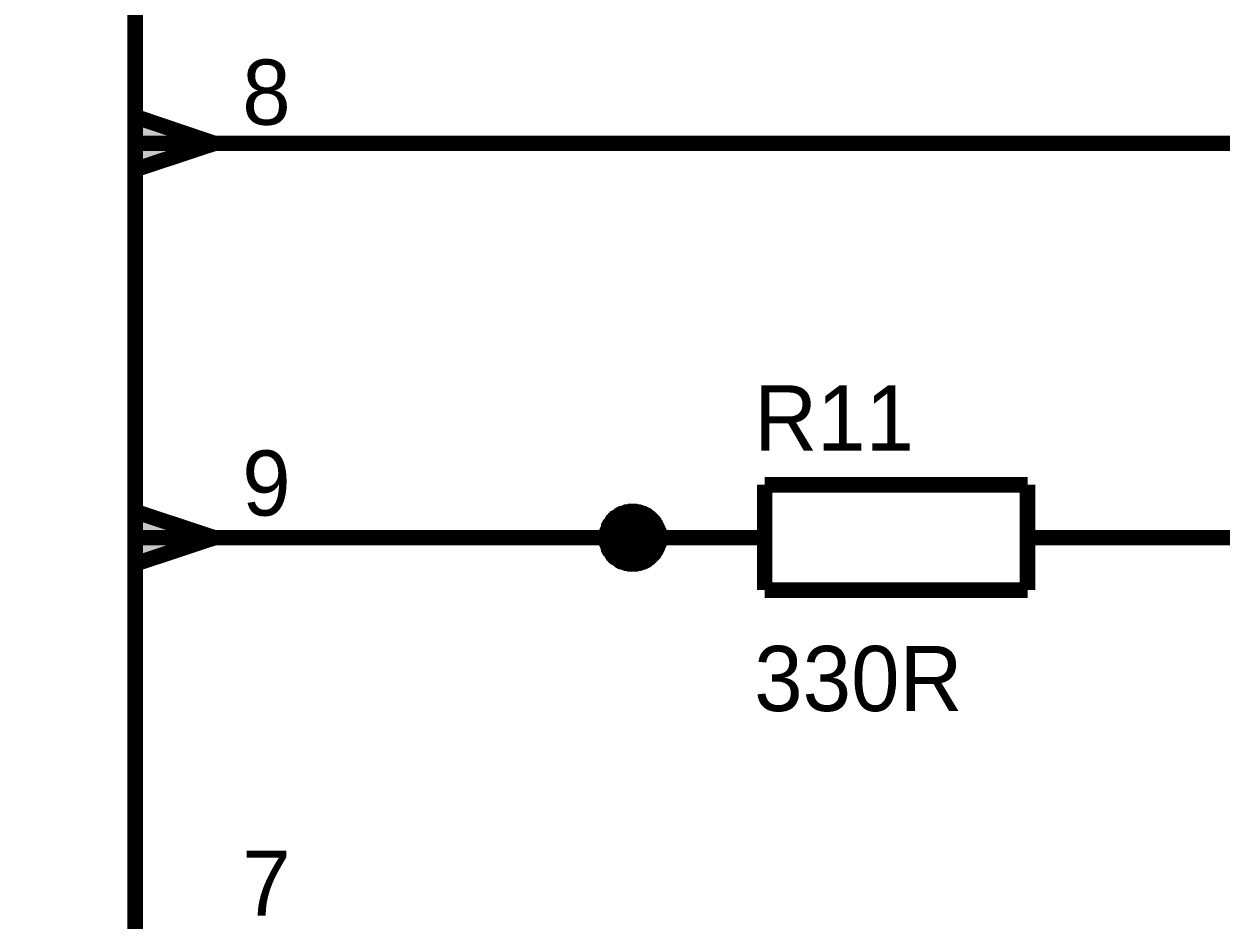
# Model space of a CAD drawing. Header units: millimetres. Extents: x 0 to 394, y 0 to 282.
# Drawn here: x 108.09 to 131.2, y 87.61 to 104.91 of the extents above; entities that cross this region are included whole.
import ezdxf

# ---------------------------------------------------------------- set-up
doc = ezdxf.new("R2010")
doc.units = ezdxf.units.MM
doc.layers.add('Sheet', color=255, linetype='Continuous')

msp = doc.modelspace()

# ---------------------------------------------------------------- linework, layer by layer
at = {"layer": 'Sheet'}
for points, const_width in [([(64.52, 122.933), (110.24, 122.933), (110.24, 84.827), (64.52, 84.827), (64.52, 122.933)], 0.3), ([(64.52, 122.933), (64.52, 84.827), (110.24, 84.827), (110.24, 122.933), (64.52, 122.933), (64.52, 122.933)], 0.0991), ([(111.767, 102.605), (110.24, 103.122), (110.24, 102.1), (111.767, 102.605)], 0.3), ([(111.767, 102.605), (110.24, 103.122), (110.24, 102.1), (111.767, 102.605)], 0.0991), ([(111.767, 94.991), (110.24, 95.496), (110.24, 94.485), (111.767, 94.991)], 0.3), ([(111.767, 94.991), (110.24, 95.496), (110.24, 94.485), (111.767, 94.991)], 0.0991)]:
    msp.add_lwpolyline(points, close=True, dxfattribs=dict(at, const_width=const_width))
for points, const_width in [([(110.24, 102.605), (115.327, 102.605)], 0.3), ([(115.327, 102.605), (150.007, 102.605), (150.007, 94.991)], 0.3), ([(122.391, 93.98), (122.391, 96.013)], 0.3), ([(122.391, 96.013), (127.467, 96.013)], 0.3), ([(127.467, 96.013), (127.467, 93.98)], 0.3), ([(119.336, 94.991), (119.336, 95.013), (119.336, 95.047), (119.348, 95.069), (119.348, 95.092), (119.348, 95.114), (119.359, 95.137), (119.37, 95.17), (119.381, 95.193), (119.381, 95.215), (119.393, 95.238), (119.404, 95.249), (119.426, 95.272), (119.437, 95.294), (119.449, 95.316), (119.471, 95.328), (119.482, 95.35), (119.505, 95.361), (119.516, 95.384), (119.539, 95.395), (119.561, 95.406), (119.583, 95.429), (119.595, 95.44), (119.617, 95.451), (119.64, 95.451), (119.662, 95.462), (119.696, 95.474), (119.718, 95.485), (119.741, 95.485), (119.763, 95.485), (119.786, 95.496), (119.819, 95.496), (119.842, 95.496)], 0.3), ([(119.336, 94.991), (119.336, 95.013), (119.336, 95.047), (119.348, 95.069), (119.348, 95.092), (119.348, 95.114), (119.359, 95.137), (119.37, 95.17), (119.381, 95.193), (119.381, 95.215), (119.393, 95.238), (119.404, 95.249), (119.426, 95.272), (119.437, 95.294), (119.449, 95.316), (119.471, 95.328), (119.482, 95.35), (119.505, 95.361), (119.516, 95.384), (119.539, 95.395), (119.561, 95.406), (119.583, 95.429), (119.595, 95.44), (119.617, 95.451), (119.64, 95.451), (119.662, 95.462), (119.696, 95.474), (119.718, 95.485), (119.741, 95.485), (119.763, 95.485), (119.786, 95.496), (119.819, 95.496), (119.842, 95.496)], 0.3), ([(119.336, 94.991), (119.336, 95.013), (119.336, 95.047), (119.348, 95.069), (119.348, 95.092), (119.348, 95.114), (119.359, 95.137), (119.37, 95.17), (119.381, 95.193), (119.381, 95.215), (119.393, 95.238), (119.404, 95.249), (119.426, 95.272), (119.437, 95.294), (119.449, 95.316), (119.471, 95.328), (119.482, 95.35), (119.505, 95.361), (119.516, 95.384), (119.539, 95.395), (119.561, 95.406), (119.583, 95.429), (119.595, 95.44), (119.617, 95.451), (119.64, 95.451), (119.662, 95.462), (119.696, 95.474), (119.718, 95.485), (119.741, 95.485), (119.763, 95.485), (119.786, 95.496), (119.819, 95.496), (119.842, 95.496)], 0.3), ([(119.336, 94.991), (119.336, 95.013), (119.336, 95.047), (119.348, 95.069), (119.348, 95.092), (119.348, 95.114), (119.359, 95.137), (119.37, 95.17), (119.381, 95.193), (119.381, 95.215), (119.393, 95.238), (119.404, 95.249), (119.426, 95.272), (119.437, 95.294), (119.449, 95.316), (119.471, 95.328), (119.482, 95.35), (119.505, 95.361), (119.516, 95.384), (119.539, 95.395), (119.561, 95.406), (119.583, 95.429), (119.595, 95.44), (119.617, 95.451), (119.64, 95.451), (119.662, 95.462), (119.696, 95.474), (119.718, 95.485), (119.741, 95.485), (119.763, 95.485), (119.786, 95.496), (119.819, 95.496), (119.842, 95.496)], 0.3), ([(119.336, 94.991), (119.336, 95.013), (119.336, 95.047), (119.348, 95.069), (119.348, 95.092), (119.348, 95.114), (119.359, 95.137), (119.37, 95.17), (119.381, 95.193), (119.381, 95.215), (119.393, 95.238), (119.404, 95.249), (119.426, 95.272), (119.437, 95.294), (119.449, 95.316), (119.471, 95.328), (119.482, 95.35), (119.505, 95.361), (119.516, 95.384), (119.539, 95.395), (119.561, 95.406), (119.583, 95.429), (119.595, 95.44), (119.617, 95.451), (119.64, 95.451), (119.662, 95.462), (119.696, 95.474), (119.718, 95.485), (119.741, 95.485), (119.763, 95.485), (119.786, 95.496), (119.819, 95.496), (119.842, 95.496)], 0.0991), ([(119.336, 94.991), (119.336, 95.013), (119.336, 95.047), (119.348, 95.069), (119.348, 95.092), (119.348, 95.114), (119.359, 95.137), (119.37, 95.17), (119.381, 95.193), (119.381, 95.215), (119.393, 95.238), (119.404, 95.249), (119.426, 95.272), (119.437, 95.294), (119.449, 95.316), (119.471, 95.328), (119.482, 95.35), (119.505, 95.361), (119.516, 95.384), (119.539, 95.395), (119.561, 95.406), (119.583, 95.429), (119.595, 95.44), (119.617, 95.451), (119.64, 95.451), (119.662, 95.462), (119.696, 95.474), (119.718, 95.485), (119.741, 95.485), (119.763, 95.485), (119.786, 95.496), (119.819, 95.496), (119.842, 95.496)], 0.0991), ([(119.336, 94.991), (119.336, 95.013), (119.336, 95.047), (119.348, 95.069), (119.348, 95.092), (119.348, 95.114), (119.359, 95.137), (119.37, 95.17), (119.381, 95.193), (119.381, 95.215), (119.393, 95.238), (119.404, 95.249), (119.426, 95.272), (119.437, 95.294), (119.449, 95.316), (119.471, 95.328), (119.482, 95.35), (119.505, 95.361), (119.516, 95.384), (119.539, 95.395), (119.561, 95.406), (119.583, 95.429), (119.595, 95.44), (119.617, 95.451), (119.64, 95.451), (119.662, 95.462), (119.696, 95.474), (119.718, 95.485), (119.741, 95.485), (119.763, 95.485), (119.786, 95.496), (119.819, 95.496), (119.842, 95.496)], 0.0991), ([(119.336, 94.991), (119.336, 95.013), (119.336, 95.047), (119.348, 95.069), (119.348, 95.092), (119.348, 95.114), (119.359, 95.137), (119.37, 95.17), (119.381, 95.193), (119.381, 95.215), (119.393, 95.238), (119.404, 95.249), (119.426, 95.272), (119.437, 95.294), (119.449, 95.316), (119.471, 95.328), (119.482, 95.35), (119.505, 95.361), (119.516, 95.384), (119.539, 95.395), (119.561, 95.406), (119.583, 95.429), (119.595, 95.44), (119.617, 95.451), (119.64, 95.451), (119.662, 95.462), (119.696, 95.474), (119.718, 95.485), (119.741, 95.485), (119.763, 95.485), (119.786, 95.496), (119.819, 95.496), (119.842, 95.496)], 0.0991), ([(119.842, 95.496), (119.842, 95.496)], 0.3), ([(119.842, 95.496), (119.864, 95.496), (119.898, 95.496), (119.92, 95.485), (119.943, 95.485), (119.965, 95.485), (119.999, 95.474), (120.021, 95.462), (120.044, 95.451), (120.066, 95.451), (120.089, 95.44), (120.111, 95.429), (120.134, 95.406), (120.145, 95.395), (120.167, 95.384), (120.19, 95.361), (120.201, 95.35), (120.224, 95.328), (120.235, 95.316), (120.257, 95.294), (120.269, 95.272), (120.28, 95.249), (120.291, 95.238), (120.302, 95.215), (120.313, 95.193), (120.325, 95.17), (120.336, 95.137), (120.347, 95.114), (120.347, 95.092), (120.347, 95.069), (120.358, 95.047), (120.358, 95.013), (120.358, 94.991)], 0.3), ([(119.842, 95.496), (119.842, 95.496)], 0.3), ([(119.842, 95.496), (119.864, 95.496), (119.898, 95.496), (119.92, 95.485), (119.943, 95.485), (119.965, 95.485), (119.999, 95.474), (120.021, 95.462), (120.044, 95.451), (120.066, 95.451), (120.089, 95.44), (120.111, 95.429), (120.134, 95.406), (120.145, 95.395), (120.167, 95.384), (120.19, 95.361), (120.201, 95.35), (120.224, 95.328), (120.235, 95.316), (120.257, 95.294), (120.269, 95.272), (120.28, 95.249), (120.291, 95.238), (120.302, 95.215), (120.313, 95.193), (120.325, 95.17), (120.336, 95.137), (120.347, 95.114), (120.347, 95.092), (120.347, 95.069), (120.358, 95.047), (120.358, 95.013), (120.358, 94.991)], 0.3), ([(119.842, 95.496), (119.842, 95.496)], 0.3), ([(119.842, 95.496), (119.864, 95.496), (119.898, 95.496), (119.92, 95.485), (119.943, 95.485), (119.965, 95.485), (119.999, 95.474), (120.021, 95.462), (120.044, 95.451), (120.066, 95.451), (120.089, 95.44), (120.111, 95.429), (120.134, 95.406), (120.145, 95.395), (120.167, 95.384), (120.19, 95.361), (120.201, 95.35), (120.224, 95.328), (120.235, 95.316), (120.257, 95.294), (120.269, 95.272), (120.28, 95.249), (120.291, 95.238), (120.302, 95.215), (120.313, 95.193), (120.325, 95.17), (120.336, 95.137), (120.347, 95.114), (120.347, 95.092), (120.347, 95.069), (120.358, 95.047), (120.358, 95.013), (120.358, 94.991)], 0.3), ([(119.842, 95.496), (119.842, 95.496)], 0.3), ([(119.842, 95.496), (119.864, 95.496), (119.898, 95.496), (119.92, 95.485), (119.943, 95.485), (119.965, 95.485), (119.999, 95.474), (120.021, 95.462), (120.044, 95.451), (120.066, 95.451), (120.089, 95.44), (120.111, 95.429), (120.134, 95.406), (120.145, 95.395), (120.167, 95.384), (120.19, 95.361), (120.201, 95.35), (120.224, 95.328), (120.235, 95.316), (120.257, 95.294), (120.269, 95.272), (120.28, 95.249), (120.291, 95.238), (120.302, 95.215), (120.313, 95.193), (120.325, 95.17), (120.336, 95.137), (120.347, 95.114), (120.347, 95.092), (120.347, 95.069), (120.358, 95.047), (120.358, 95.013), (120.358, 94.991)], 0.3), ([(119.842, 95.496), (119.842, 95.496)], 0.0991), ([(119.842, 95.496), (119.864, 95.496), (119.898, 95.496), (119.92, 95.485), (119.943, 95.485), (119.965, 95.485), (119.999, 95.474), (120.021, 95.462), (120.044, 95.451), (120.066, 95.451), (120.089, 95.44), (120.111, 95.429), (120.134, 95.406), (120.145, 95.395), (120.167, 95.384), (120.19, 95.361), (120.201, 95.35), (120.224, 95.328), (120.235, 95.316), (120.257, 95.294), (120.269, 95.272), (120.28, 95.249), (120.291, 95.238), (120.302, 95.215), (120.313, 95.193), (120.325, 95.17), (120.336, 95.137), (120.347, 95.114), (120.347, 95.092), (120.347, 95.069), (120.358, 95.047), (120.358, 95.013), (120.358, 94.991)], 0.0991), ([(119.842, 95.496), (119.842, 95.496)], 0.0991), ([(119.842, 95.496), (119.864, 95.496), (119.898, 95.496), (119.92, 95.485), (119.943, 95.485), (119.965, 95.485), (119.999, 95.474), (120.021, 95.462), (120.044, 95.451), (120.066, 95.451), (120.089, 95.44), (120.111, 95.429), (120.134, 95.406), (120.145, 95.395), (120.167, 95.384), (120.19, 95.361), (120.201, 95.35), (120.224, 95.328), (120.235, 95.316), (120.257, 95.294), (120.269, 95.272), (120.28, 95.249), (120.291, 95.238), (120.302, 95.215), (120.313, 95.193), (120.325, 95.17), (120.336, 95.137), (120.347, 95.114), (120.347, 95.092), (120.347, 95.069), (120.358, 95.047), (120.358, 95.013), (120.358, 94.991)], 0.0991), ([(119.842, 95.496), (119.842, 95.496)], 0.0991), ([(119.842, 95.496), (119.864, 95.496), (119.898, 95.496), (119.92, 95.485), (119.943, 95.485), (119.965, 95.485), (119.999, 95.474), (120.021, 95.462), (120.044, 95.451), (120.066, 95.451), (120.089, 95.44), (120.111, 95.429), (120.134, 95.406), (120.145, 95.395), (120.167, 95.384), (120.19, 95.361), (120.201, 95.35), (120.224, 95.328), (120.235, 95.316), (120.257, 95.294), (120.269, 95.272), (120.28, 95.249), (120.291, 95.238), (120.302, 95.215), (120.313, 95.193), (120.325, 95.17), (120.336, 95.137), (120.347, 95.114), (120.347, 95.092), (120.347, 95.069), (120.358, 95.047), (120.358, 95.013), (120.358, 94.991)], 0.0991), ([(119.842, 95.496), (119.842, 95.496)], 0.0991), ([(119.842, 95.496), (119.864, 95.496), (119.898, 95.496), (119.92, 95.485), (119.943, 95.485), (119.965, 95.485), (119.999, 95.474), (120.021, 95.462), (120.044, 95.451), (120.066, 95.451), (120.089, 95.44), (120.111, 95.429), (120.134, 95.406), (120.145, 95.395), (120.167, 95.384), (120.19, 95.361), (120.201, 95.35), (120.224, 95.328), (120.235, 95.316), (120.257, 95.294), (120.269, 95.272), (120.28, 95.249), (120.291, 95.238), (120.302, 95.215), (120.313, 95.193), (120.325, 95.17), (120.336, 95.137), (120.347, 95.114), (120.347, 95.092), (120.347, 95.069), (120.358, 95.047), (120.358, 95.013), (120.358, 94.991)], 0.0991), ([(110.24, 94.991), (115.327, 94.991)], 0.3), ([(120.909, 94.991), (119.842, 94.991), (115.327, 94.991)], 0.3), ([(119.842, 94.485), (119.819, 94.485), (119.786, 94.485), (119.763, 94.497), (119.741, 94.497), (119.718, 94.497), (119.696, 94.508), (119.662, 94.519), (119.64, 94.53), (119.617, 94.53), (119.595, 94.542), (119.583, 94.553), (119.561, 94.575), (119.539, 94.586), (119.516, 94.598), (119.505, 94.62), (119.482, 94.631), (119.471, 94.654), (119.449, 94.665), (119.437, 94.688), (119.426, 94.71), (119.404, 94.732), (119.393, 94.744), (119.381, 94.766), (119.381, 94.789), (119.37, 94.811), (119.359, 94.845), (119.348, 94.867), (119.348, 94.89), (119.348, 94.912), (119.336, 94.935), (119.336, 94.968), (119.336, 94.991)], 0.3), ([(119.336, 94.991), (119.336, 94.991)], 0.3), ([(119.842, 94.485), (119.819, 94.485), (119.786, 94.485), (119.763, 94.497), (119.741, 94.497), (119.718, 94.497), (119.696, 94.508), (119.662, 94.519), (119.64, 94.53), (119.617, 94.53), (119.595, 94.542), (119.583, 94.553), (119.561, 94.575), (119.539, 94.586), (119.516, 94.598), (119.505, 94.62), (119.482, 94.631), (119.471, 94.654), (119.449, 94.665), (119.437, 94.688), (119.426, 94.71), (119.404, 94.732), (119.393, 94.744), (119.381, 94.766), (119.381, 94.789), (119.37, 94.811), (119.359, 94.845), (119.348, 94.867), (119.348, 94.89), (119.348, 94.912), (119.336, 94.935), (119.336, 94.968), (119.336, 94.991)], 0.3), ([(119.336, 94.991), (119.336, 94.991)], 0.3), ([(119.842, 94.485), (119.819, 94.485), (119.786, 94.485), (119.763, 94.497), (119.741, 94.497), (119.718, 94.497), (119.696, 94.508), (119.662, 94.519), (119.64, 94.53), (119.617, 94.53), (119.595, 94.542), (119.583, 94.553), (119.561, 94.575), (119.539, 94.586), (119.516, 94.598), (119.505, 94.62), (119.482, 94.631), (119.471, 94.654), (119.449, 94.665), (119.437, 94.688), (119.426, 94.71), (119.404, 94.732), (119.393, 94.744), (119.381, 94.766), (119.381, 94.789), (119.37, 94.811), (119.359, 94.845), (119.348, 94.867), (119.348, 94.89), (119.348, 94.912), (119.336, 94.935), (119.336, 94.968), (119.336, 94.991)], 0.3), ([(119.336, 94.991), (119.336, 94.991)], 0.3), ([(119.842, 94.485), (119.819, 94.485), (119.786, 94.485), (119.763, 94.497), (119.741, 94.497), (119.718, 94.497), (119.696, 94.508), (119.662, 94.519), (119.64, 94.53), (119.617, 94.53), (119.595, 94.542), (119.583, 94.553), (119.561, 94.575), (119.539, 94.586), (119.516, 94.598), (119.505, 94.62), (119.482, 94.631), (119.471, 94.654), (119.449, 94.665), (119.437, 94.688), (119.426, 94.71), (119.404, 94.732), (119.393, 94.744), (119.381, 94.766), (119.381, 94.789), (119.37, 94.811), (119.359, 94.845), (119.348, 94.867), (119.348, 94.89), (119.348, 94.912), (119.336, 94.935), (119.336, 94.968), (119.336, 94.991)], 0.3), ([(119.336, 94.991), (119.336, 94.991)], 0.3), ([(119.842, 94.485), (119.819, 94.485), (119.786, 94.485), (119.763, 94.497), (119.741, 94.497), (119.718, 94.497), (119.696, 94.508), (119.662, 94.519), (119.64, 94.53), (119.617, 94.53), (119.595, 94.542), (119.583, 94.553), (119.561, 94.575), (119.539, 94.586), (119.516, 94.598), (119.505, 94.62), (119.482, 94.631), (119.471, 94.654), (119.449, 94.665), (119.437, 94.688), (119.426, 94.71), (119.404, 94.732), (119.393, 94.744), (119.381, 94.766), (119.381, 94.789), (119.37, 94.811), (119.359, 94.845), (119.348, 94.867), (119.348, 94.89), (119.348, 94.912), (119.336, 94.935), (119.336, 94.968), (119.336, 94.991)], 0.0991), ([(119.336, 94.991), (119.336, 94.991)], 0.0991), ([(119.842, 94.485), (119.819, 94.485), (119.786, 94.485), (119.763, 94.497), (119.741, 94.497), (119.718, 94.497), (119.696, 94.508), (119.662, 94.519), (119.64, 94.53), (119.617, 94.53), (119.595, 94.542), (119.583, 94.553), (119.561, 94.575), (119.539, 94.586), (119.516, 94.598), (119.505, 94.62), (119.482, 94.631), (119.471, 94.654), (119.449, 94.665), (119.437, 94.688), (119.426, 94.71), (119.404, 94.732), (119.393, 94.744), (119.381, 94.766), (119.381, 94.789), (119.37, 94.811), (119.359, 94.845), (119.348, 94.867), (119.348, 94.89), (119.348, 94.912), (119.336, 94.935), (119.336, 94.968), (119.336, 94.991)], 0.0991), ([(119.336, 94.991), (119.336, 94.991)], 0.0991), ([(119.842, 94.485), (119.819, 94.485), (119.786, 94.485), (119.763, 94.497), (119.741, 94.497), (119.718, 94.497), (119.696, 94.508), (119.662, 94.519), (119.64, 94.53), (119.617, 94.53), (119.595, 94.542), (119.583, 94.553), (119.561, 94.575), (119.539, 94.586), (119.516, 94.598), (119.505, 94.62), (119.482, 94.631), (119.471, 94.654), (119.449, 94.665), (119.437, 94.688), (119.426, 94.71), (119.404, 94.732), (119.393, 94.744), (119.381, 94.766), (119.381, 94.789), (119.37, 94.811), (119.359, 94.845), (119.348, 94.867), (119.348, 94.89), (119.348, 94.912), (119.336, 94.935), (119.336, 94.968), (119.336, 94.991)], 0.0991), ([(119.336, 94.991), (119.336, 94.991)], 0.0991), ([(119.842, 94.485), (119.819, 94.485), (119.786, 94.485), (119.763, 94.497), (119.741, 94.497), (119.718, 94.497), (119.696, 94.508), (119.662, 94.519), (119.64, 94.53), (119.617, 94.53), (119.595, 94.542), (119.583, 94.553), (119.561, 94.575), (119.539, 94.586), (119.516, 94.598), (119.505, 94.62), (119.482, 94.631), (119.471, 94.654), (119.449, 94.665), (119.437, 94.688), (119.426, 94.71), (119.404, 94.732), (119.393, 94.744), (119.381, 94.766), (119.381, 94.789), (119.37, 94.811), (119.359, 94.845), (119.348, 94.867), (119.348, 94.89), (119.348, 94.912), (119.336, 94.935), (119.336, 94.968), (119.336, 94.991)], 0.0991), ([(119.336, 94.991), (119.336, 94.991)], 0.0991), ([(122.391, 94.991), (119.842, 94.991)], 0.3), ([(120.358, 94.991), (120.358, 94.968), (120.358, 94.935), (120.347, 94.912), (120.347, 94.89), (120.347, 94.867), (120.336, 94.845), (120.325, 94.811), (120.313, 94.789), (120.302, 94.766), (120.291, 94.744), (120.28, 94.732), (120.269, 94.71), (120.257, 94.688), (120.235, 94.665), (120.224, 94.654), (120.201, 94.631), (120.19, 94.62), (120.167, 94.598), (120.145, 94.586), (120.134, 94.575), (120.111, 94.553), (120.089, 94.542), (120.066, 94.53), (120.044, 94.53), (120.021, 94.519), (119.999, 94.508), (119.965, 94.497), (119.943, 94.497), (119.92, 94.497), (119.898, 94.485), (119.864, 94.485), (119.842, 94.485)], 0.3), ([(119.842, 94.991), (119.842, 94.991)], 0.3), ([(120.358, 94.991), (120.358, 94.968), (120.358, 94.935), (120.347, 94.912), (120.347, 94.89), (120.347, 94.867), (120.336, 94.845), (120.325, 94.811), (120.313, 94.789), (120.302, 94.766), (120.291, 94.744), (120.28, 94.732), (120.269, 94.71), (120.257, 94.688), (120.235, 94.665), (120.224, 94.654), (120.201, 94.631), (120.19, 94.62), (120.167, 94.598), (120.145, 94.586), (120.134, 94.575), (120.111, 94.553), (120.089, 94.542), (120.066, 94.53), (120.044, 94.53), (120.021, 94.519), (119.999, 94.508), (119.965, 94.497), (119.943, 94.497), (119.92, 94.497), (119.898, 94.485), (119.864, 94.485), (119.842, 94.485)], 0.3), ([(120.358, 94.991), (120.358, 94.968), (120.358, 94.935), (120.347, 94.912), (120.347, 94.89), (120.347, 94.867), (120.336, 94.845), (120.325, 94.811), (120.313, 94.789), (120.302, 94.766), (120.291, 94.744), (120.28, 94.732), (120.269, 94.71), (120.257, 94.688), (120.235, 94.665), (120.224, 94.654), (120.201, 94.631), (120.19, 94.62), (120.167, 94.598), (120.145, 94.586), (120.134, 94.575), (120.111, 94.553), (120.089, 94.542), (120.066, 94.53), (120.044, 94.53), (120.021, 94.519), (119.999, 94.508), (119.965, 94.497), (119.943, 94.497), (119.92, 94.497), (119.898, 94.485), (119.864, 94.485), (119.842, 94.485)], 0.3), ([(120.358, 94.991), (120.358, 94.968), (120.358, 94.935), (120.347, 94.912), (120.347, 94.89), (120.347, 94.867), (120.336, 94.845), (120.325, 94.811), (120.313, 94.789), (120.302, 94.766), (120.291, 94.744), (120.28, 94.732), (120.269, 94.71), (120.257, 94.688), (120.235, 94.665), (120.224, 94.654), (120.201, 94.631), (120.19, 94.62), (120.167, 94.598), (120.145, 94.586), (120.134, 94.575), (120.111, 94.553), (120.089, 94.542), (120.066, 94.53), (120.044, 94.53), (120.021, 94.519), (119.999, 94.508), (119.965, 94.497), (119.943, 94.497), (119.92, 94.497), (119.898, 94.485), (119.864, 94.485), (119.842, 94.485)], 0.3), ([(120.358, 94.991), (120.358, 94.968), (120.358, 94.935), (120.347, 94.912), (120.347, 94.89), (120.347, 94.867), (120.336, 94.845), (120.325, 94.811), (120.313, 94.789), (120.302, 94.766), (120.291, 94.744), (120.28, 94.732), (120.269, 94.71), (120.257, 94.688), (120.235, 94.665), (120.224, 94.654), (120.201, 94.631), (120.19, 94.62), (120.167, 94.598), (120.145, 94.586), (120.134, 94.575), (120.111, 94.553), (120.089, 94.542), (120.066, 94.53), (120.044, 94.53), (120.021, 94.519), (119.999, 94.508), (119.965, 94.497), (119.943, 94.497), (119.92, 94.497), (119.898, 94.485), (119.864, 94.485), (119.842, 94.485)], 0.0991), ([(120.358, 94.991), (120.358, 94.968), (120.358, 94.935), (120.347, 94.912), (120.347, 94.89), (120.347, 94.867), (120.336, 94.845), (120.325, 94.811), (120.313, 94.789), (120.302, 94.766), (120.291, 94.744), (120.28, 94.732), (120.269, 94.71), (120.257, 94.688), (120.235, 94.665), (120.224, 94.654), (120.201, 94.631), (120.19, 94.62), (120.167, 94.598), (120.145, 94.586), (120.134, 94.575), (120.111, 94.553), (120.089, 94.542), (120.066, 94.53), (120.044, 94.53), (120.021, 94.519), (119.999, 94.508), (119.965, 94.497), (119.943, 94.497), (119.92, 94.497), (119.898, 94.485), (119.864, 94.485), (119.842, 94.485)], 0.0991), ([(120.358, 94.991), (120.358, 94.968), (120.358, 94.935), (120.347, 94.912), (120.347, 94.89), (120.347, 94.867), (120.336, 94.845), (120.325, 94.811), (120.313, 94.789), (120.302, 94.766), (120.291, 94.744), (120.28, 94.732), (120.269, 94.71), (120.257, 94.688), (120.235, 94.665), (120.224, 94.654), (120.201, 94.631), (120.19, 94.62), (120.167, 94.598), (120.145, 94.586), (120.134, 94.575), (120.111, 94.553), (120.089, 94.542), (120.066, 94.53), (120.044, 94.53), (120.021, 94.519), (119.999, 94.508), (119.965, 94.497), (119.943, 94.497), (119.92, 94.497), (119.898, 94.485), (119.864, 94.485), (119.842, 94.485)], 0.0991), ([(120.358, 94.991), (120.358, 94.968), (120.358, 94.935), (120.347, 94.912), (120.347, 94.89), (120.347, 94.867), (120.336, 94.845), (120.325, 94.811), (120.313, 94.789), (120.302, 94.766), (120.291, 94.744), (120.28, 94.732), (120.269, 94.71), (120.257, 94.688), (120.235, 94.665), (120.224, 94.654), (120.201, 94.631), (120.19, 94.62), (120.167, 94.598), (120.145, 94.586), (120.134, 94.575), (120.111, 94.553), (120.089, 94.542), (120.066, 94.53), (120.044, 94.53), (120.021, 94.519), (119.999, 94.508), (119.965, 94.497), (119.943, 94.497), (119.92, 94.497), (119.898, 94.485), (119.864, 94.485), (119.842, 94.485)], 0.0991), ([(120.358, 94.991), (120.358, 94.991), (120.358, 94.991), (120.358, 94.991), (120.358, 94.991), (120.358, 94.991), (120.358, 94.991), (120.358, 94.991), (120.358, 94.991), (120.358, 94.991), (120.358, 94.991), (120.358, 94.991), (120.358, 94.991), (120.358, 94.991), (120.358, 94.991), (120.358, 94.991), (120.358, 94.991), (120.358, 94.991), (120.358, 94.991), (120.358, 94.991), (120.358, 94.991), (120.358, 94.991), (120.358, 94.991), (120.358, 94.991), (120.358, 94.991), (120.358, 94.991), (120.358, 94.991), (120.358, 94.991), (120.358, 94.991), (120.358, 94.991), (120.358, 94.991), (120.358, 94.991), (120.358, 94.991)], 0.3), ([(120.358, 94.991), (120.358, 94.991)], 0.3), ([(120.358, 94.991), (120.358, 94.991), (120.358, 94.991), (120.358, 94.991), (120.358, 94.991), (120.358, 94.991), (120.358, 94.991), (120.358, 94.991), (120.358, 94.991), (120.358, 94.991), (120.358, 94.991), (120.358, 94.991), (120.358, 94.991), (120.358, 94.991), (120.358, 94.991), (120.358, 94.991), (120.358, 94.991), (120.358, 94.991), (120.358, 94.991), (120.358, 94.991), (120.358, 94.991), (120.358, 94.991), (120.358, 94.991), (120.358, 94.991), (120.358, 94.991), (120.358, 94.991), (120.358, 94.991), (120.358, 94.991), (120.358, 94.991), (120.358, 94.991), (120.358, 94.991), (120.358, 94.991), (120.358, 94.991)], 0.3), ([(120.358, 94.991), (120.358, 94.991)], 0.3), ([(120.358, 94.991), (120.358, 94.991), (120.358, 94.991), (120.358, 94.991), (120.358, 94.991), (120.358, 94.991), (120.358, 94.991), (120.358, 94.991), (120.358, 94.991), (120.358, 94.991), (120.358, 94.991), (120.358, 94.991), (120.358, 94.991), (120.358, 94.991), (120.358, 94.991), (120.358, 94.991), (120.358, 94.991), (120.358, 94.991), (120.358, 94.991), (120.358, 94.991), (120.358, 94.991), (120.358, 94.991), (120.358, 94.991), (120.358, 94.991), (120.358, 94.991), (120.358, 94.991), (120.358, 94.991), (120.358, 94.991), (120.358, 94.991), (120.358, 94.991), (120.358, 94.991), (120.358, 94.991), (120.358, 94.991)], 0.3), ([(120.358, 94.991), (120.358, 94.991)], 0.3), ([(120.358, 94.991), (120.358, 94.991), (120.358, 94.991), (120.358, 94.991), (120.358, 94.991), (120.358, 94.991), (120.358, 94.991), (120.358, 94.991), (120.358, 94.991), (120.358, 94.991), (120.358, 94.991), (120.358, 94.991), (120.358, 94.991), (120.358, 94.991), (120.358, 94.991), (120.358, 94.991), (120.358, 94.991), (120.358, 94.991), (120.358, 94.991), (120.358, 94.991), (120.358, 94.991), (120.358, 94.991), (120.358, 94.991), (120.358, 94.991), (120.358, 94.991), (120.358, 94.991), (120.358, 94.991), (120.358, 94.991), (120.358, 94.991), (120.358, 94.991), (120.358, 94.991), (120.358, 94.991), (120.358, 94.991)], 0.3), ([(120.358, 94.991), (120.358, 94.991)], 0.3), ([(120.358, 94.991), (120.358, 94.991), (120.358, 94.991), (120.358, 94.991), (120.358, 94.991), (120.358, 94.991), (120.358, 94.991), (120.358, 94.991), (120.358, 94.991), (120.358, 94.991), (120.358, 94.991), (120.358, 94.991), (120.358, 94.991), (120.358, 94.991), (120.358, 94.991), (120.358, 94.991), (120.358, 94.991), (120.358, 94.991), (120.358, 94.991), (120.358, 94.991), (120.358, 94.991), (120.358, 94.991), (120.358, 94.991), (120.358, 94.991), (120.358, 94.991), (120.358, 94.991), (120.358, 94.991), (120.358, 94.991), (120.358, 94.991), (120.358, 94.991), (120.358, 94.991), (120.358, 94.991), (120.358, 94.991)], 0.0991), ([(120.358, 94.991), (120.358, 94.991)], 0.0991), ([(120.358, 94.991), (120.358, 94.991), (120.358, 94.991), (120.358, 94.991), (120.358, 94.991), (120.358, 94.991), (120.358, 94.991), (120.358, 94.991), (120.358, 94.991), (120.358, 94.991), (120.358, 94.991), (120.358, 94.991), (120.358, 94.991), (120.358, 94.991), (120.358, 94.991), (120.358, 94.991), (120.358, 94.991), (120.358, 94.991), (120.358, 94.991), (120.358, 94.991), (120.358, 94.991), (120.358, 94.991), (120.358, 94.991), (120.358, 94.991), (120.358, 94.991), (120.358, 94.991), (120.358, 94.991), (120.358, 94.991), (120.358, 94.991), (120.358, 94.991), (120.358, 94.991), (120.358, 94.991), (120.358, 94.991)], 0.0991), ([(120.358, 94.991), (120.358, 94.991)], 0.0991), ([(120.358, 94.991), (120.358, 94.991), (120.358, 94.991), (120.358, 94.991), (120.358, 94.991), (120.358, 94.991), (120.358, 94.991), (120.358, 94.991), (120.358, 94.991), (120.358, 94.991), (120.358, 94.991), (120.358, 94.991), (120.358, 94.991), (120.358, 94.991), (120.358, 94.991), (120.358, 94.991), (120.358, 94.991), (120.358, 94.991), (120.358, 94.991), (120.358, 94.991), (120.358, 94.991), (120.358, 94.991), (120.358, 94.991), (120.358, 94.991), (120.358, 94.991), (120.358, 94.991), (120.358, 94.991), (120.358, 94.991), (120.358, 94.991), (120.358, 94.991), (120.358, 94.991), (120.358, 94.991), (120.358, 94.991)], 0.0991), ([(120.358, 94.991), (120.358, 94.991)], 0.0991), ([(120.358, 94.991), (120.358, 94.991), (120.358, 94.991), (120.358, 94.991), (120.358, 94.991), (120.358, 94.991), (120.358, 94.991), (120.358, 94.991), (120.358, 94.991), (120.358, 94.991), (120.358, 94.991), (120.358, 94.991), (120.358, 94.991), (120.358, 94.991), (120.358, 94.991), (120.358, 94.991), (120.358, 94.991), (120.358, 94.991), (120.358, 94.991), (120.358, 94.991), (120.358, 94.991), (120.358, 94.991), (120.358, 94.991), (120.358, 94.991), (120.358, 94.991), (120.358, 94.991), (120.358, 94.991), (120.358, 94.991), (120.358, 94.991), (120.358, 94.991), (120.358, 94.991), (120.358, 94.991), (120.358, 94.991)], 0.0991), ([(120.358, 94.991), (120.358, 94.991)], 0.0991), ([(127.467, 94.991), (130.005, 94.991)], 0.3), ([(135.003, 94.991), (130.005, 94.991)], 0.3), ([(127.467, 93.98), (122.391, 93.98)], 0.3)]:
    msp.add_lwpolyline(points, dxfattribs=dict(at, const_width=const_width))
at = {"layer": 'Sheet', "const_width": 0.508}
msp.add_lwpolyline([(119.586, 94.996, 1), (120.094, 94.996, 1)], format="xyb", close=True, dxfattribs=at)
at = {"layer": 'Sheet'}
for points in [[(110.186, 102.039), (111.917, 102.616), (110.186, 103.193)], [(110.186, 94.419), (111.917, 94.996), (110.186, 95.573)]]:
    msp.add_solid(points, dxfattribs=at)

# ---------------------------------------------------------------- texts
for s, height, p in [('8', 1.258, (112.306, 102.965)), ('R11', 1.2579, (122.189, 96.675)), ('9', 1.258, (112.306, 95.418)), ('330R', 1.2579, (122.189, 91.644)), ('7', 1.258, (112.306, 87.691))]:
    msp.add_text(s, height=height, dxfattribs=at).set_placement(p)

doc.saveas('drawing.dxf')
